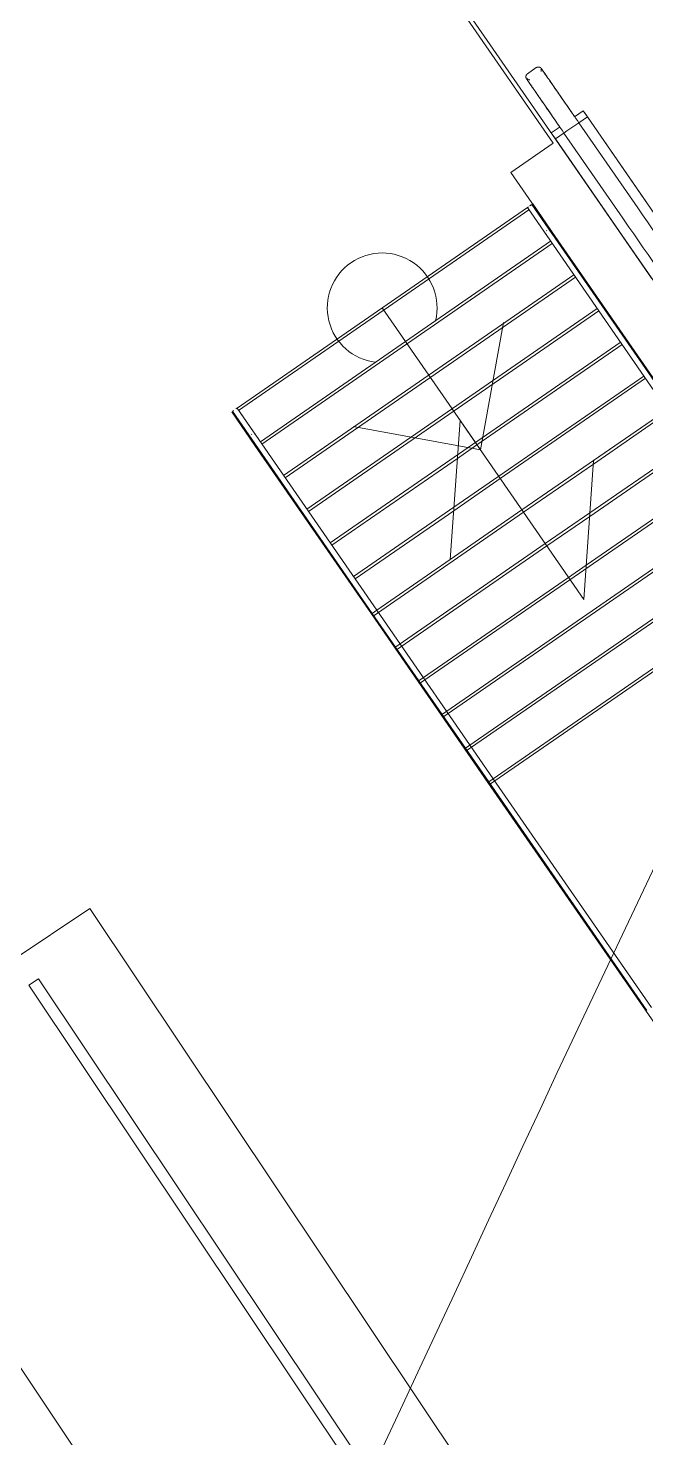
# Model space of a CAD drawing. Header units: metres. Extents: x 286532 to 329498, y 7396783 to 7466136.
# Drawn here: x 325788.35 to 325792.57, y 7397719.34 to 7397728.97 of the extents above; entities that cross this region are included whole.
import ezdxf

# ---------------------------------------------------------------- set-up
doc = ezdxf.new("R2010")
doc.units = ezdxf.units.M
doc.header["$LTSCALE"] = 10
doc.layers.get('0').update_dxf_attribs({"color": 255})
doc.layers.add('_  ARQ-AUX-001', color=1, linetype='Continuous', lineweight=5)
doc.layers.add('_AUXILIAR', color=7, linetype='Continuous', lineweight=30)

# ---------------------------------------------------------------- blocks, each defined once
blk = doc.blocks.new('ESTACAODRONE')
at = {"layer": '_  ARQ-AUX-001'}
for p, q in [((178.3739826821591, -100.9389793883382), (177.7193767125468, -99.9708792222115)), ((177.7780661555742, -100.111233205417), (178.3774179449615, -100.9976176776177)), ((178.2680681745772, -100.4792083035113), (178.2071018198629, -100.5204322812958)), ((178.5248514335216, -100.8186168826351), (178.5854078505435, -100.7776700948255)), ((178.5854078505435, -100.7776700948255), (178.6134149435056, -100.8190899299751)), ((178.5943362051548, -100.7899816537802), (179.0096011866918, -101.4041191903668)), ((178.3658827242509, -100.9261076875242), (178.4264890725183, -100.8851271374113)), ((178.5341355577164, -100.8726967374322), (178.4731692030021, -100.9139207152166)), ((178.4731692030021, -100.9139207152166), (178.5341355577164, -100.8726967374322)), ((178.554786140641, -100.8587333116098), (178.5341355577164, -100.8726967374322)), ((178.5341355577166, -100.8726967374321), (178.554786140641, -100.8587333116098)), ((178.9513529766222, -101.4452180636829), (178.554786140641, -100.8587333116097)), ((178.6134149435056, -100.8190899299751), (178.5551873698953, -100.8584620100707)), ((178.5551873698953, -100.8584620100707), (178.6134149435056, -100.8190899299751)), ((179.0629653944325, -101.4839324251977), (178.6134149435056, -100.8190899299751)), ((178.3774179449615, -100.9976176776177), (178.0874790989295, -101.1936673283417)), ((178.3658827242509, -100.9261076875242), (178.3938898172129, -100.9675275226738)), ((179.0408315655855, -101.9251856632502), (178.3739826821591, -100.9389793883382)), ((178.4531919015917, -100.9274288843271), (178.3938898172129, -100.9675275226738)), ((178.3938898172129, -100.9675275226738), (178.4531919015917, -100.9274288843271)), ((178.3938898172129, -100.9675275226738), (178.8434402681398, -101.6323700178964)), ((178.4731692030021, -100.9139207152166), (178.4524871787031, -100.9279054009377)), ((178.4524871787031, -100.9279054009377), (178.4731692030021, -100.9139207152166)), ((178.4524871787031, -100.9279054009376), (178.8490540146843, -101.5143901530109)), ((178.0874790989295, -101.1936673283417), (179.728694746504, -103.6208696681058)), ((178.1970607731491, -101.4350831340998), (176.1997134829289, -102.7856411701068)), ((178.2077314757043, -101.4508640905842), (176.2103841850767, -102.8014221275225)), ((178.1970607732967, -101.4350831332658), (179.1380990968206, -102.826789594291)), ((178.1970607732966, -101.4350831332657), (178.3322266419686, -101.6349806380096)), ((178.2052295978391, -101.4295595712447), (178.1991750206643, -101.4336535302179)), ((178.2128417304886, -101.4244124308473), (178.2159921077053, -101.4222822218)), ((178.2265084403129, -101.4151713314766), (178.2159730196565, -101.4222951286779)), ((178.2286226876806, -101.4137417284287), (179.1696610112046, -102.8054481894539)), ((178.3637885563525, -101.6136392331726), (178.2286226876806, -101.4137417284286)), ((178.2338830066728, -101.4101848276332), (178.390722727112, -101.6421359051019)), ((178.3539004939958, -101.6670342097059), (176.3565532033099, -103.0175922466442)), ((178.3254814845263, -101.5945508815337), (178.3287806029346, -101.5923200972821)), ((178.390722727112, -101.6421359051019), (178.5475624480168, -101.8740869816393)), ((178.8434402681398, -101.6323700178964), (179.1975902107119, -102.1561242061463)), ((178.3645711962017, -101.6828151671216), (176.3672239055159, -103.0333732049912)), ((178.5107402144349, -101.8989852871746), (176.5133929238073, -103.2495433241129)), ((178.5214109170483, -101.914766243659), (176.5240636263625, -103.2653242805973)), ((178.5475624480168, -101.8740869816393), (178.704402168456, -102.1060380581766)), ((178.6675799349323, -102.130936363712), (176.6702326442464, -103.4814944006503)), ((178.6782506374875, -102.1467173211277), (176.6809033468598, -103.497275358066)), ((177.1983871280099, -102.1103621516377), (177.3552268484491, -102.3423132291064)), ((178.704402168456, -102.1060380581766), (178.8612418888952, -102.3379891356453)), ((177.8593545219628, -103.0878702607006), (178.0270137992338, -102.2200336595997)), ((177.3552268484491, -102.3423132291064), (177.5120665693539, -102.5742643047124)), ((178.8612418888952, -102.3379891356453), (179.0180816097418, -102.5699402112514)), ((178.8221850676928, -102.3643984152004), (176.827072365093, -103.7134454771876)), ((178.8350903579849, -102.378668397665), (177.8364167128457, -103.0539474161342)), ((177.5120665693539, -102.5742643047124), (177.6689062897931, -102.8062153821811)), ((178.9812593762181, -102.594838517718), (177.9825857311371, -103.2701175352558)), ((178.9919300787733, -102.6106194742024), (177.9932564332848, -103.2858984936029)), ((176.162891249347, -102.8105394756421), (176.3197309698444, -103.0424905531108)), ((176.1681515683307, -102.8069825749175), (177.1091898918546, -104.1986890359426)), ((176.1681515683306, -102.8069825749174), (176.3033174370027, -103.0068800796616)), ((176.1763203928731, -102.8014590128964), (176.1702658156983, -102.8055529718696)), ((176.1975992353468, -102.7870707731283), (176.1915446581721, -102.7911647321015)), ((176.1997134827146, -102.7856411700804), (177.1407518062385, -104.1773476311056)), ((176.3348793513866, -102.9855386748245), (176.1997134827145, -102.7856411700804)), ((177.6689062897931, -102.8062153821811), (177.8257460102323, -103.0381664596498)), ((179.1380990966572, -102.8267895942554), (178.139425451518, -103.5020686127245)), ((179.1855920328526, -102.8176722452044), (178.630626300408, -103.1929266816005)), ((178.6325803638319, -103.1686091618612), (179.1380990966572, -102.8267895942554)), ((177.8593545219628, -103.0878702607006), (176.9915179205709, -102.9202109836042)), ((177.6462705393205, -103.8355280635878), (177.7226011381135, -102.8856249731034)), ((177.7226011381135, -102.8856249731034), (178.5562497646315, -104.118512253277)), ((176.2965722795604, -102.9664503231857), (176.2998713979688, -102.9642195389341)), ((176.3197309698444, -103.0424905531108), (176.4765706902253, -103.2744416296482)), ((177.8364167128457, -103.0539474161342), (177.7017587575829, -103.1449998766184)), ((177.8257460102323, -103.0381664596498), (177.8593545219628, -103.0878702607006)), ((179.3424317532335, -103.0496233226731), (178.6019051593612, -103.5503495354205)), ((179.3317610506783, -103.0338423661888), (178.6038592227851, -103.5260320156813)), ((177.7017587575829, -103.1449998766184), (176.837743067299, -103.7292264346033)), ((178.630626300408, -103.1929266816005), (178.150096153724, -103.5178495701402)), ((178.5562497646315, -104.118512253277), (178.6325803638319, -103.1686091618612)), ((176.4765706902253, -103.2744416296482), (176.6334104111302, -103.5063927061856)), ((179.4992714737309, -103.2815744001418), (177.4282797163469, -104.6819290472195)), ((177.9932564332848, -103.2858984936029), (177.6730376169435, -103.5024227285758)), ((177.9825857311371, -103.2701175352558), (177.6749916803674, -103.4781052097678)), ((179.4886007715249, -103.2657934417948), (178.5751380821457, -103.88345486857)), ((177.6749916803674, -103.4781052097678), (176.9839120855904, -103.9453965546563)), ((177.6730376169435, -103.5024227285758), (176.9945827881456, -103.9611775111407)), ((179.6454404920223, -103.4977445192635), (177.5744487346383, -104.8980991672724)), ((178.139425451518, -103.5020686127245), (177.6462705393205, -103.8355280635878)), ((176.6334104111302, -103.5063927061856), (176.7902501315693, -103.7383437836543)), ((178.150096153724, -103.5178495701402), (177.1146002750611, -104.2180268941447)), ((179.6561111945775, -103.5135254757479), (177.5851194368443, -104.9138801246881)), ((178.6038592227851, -103.5260320156813), (178.2962651720154, -103.7340196901932)), ((178.6019051593612, -103.5503495354205), (178.3069358746288, -103.7498006466776)), ((176.7902501315693, -103.7383437836543), (176.9470898520085, -103.9702948601916)), ((178.2962651720154, -103.7340196901932), (177.2607692933525, -104.4341970132664)), ((178.3069358746288, -103.7498006466776), (177.2714399959659, -104.4499779706821)), ((179.8022802124033, -103.7296955967322), (177.7312884551357, -105.1300502438098)), ((179.8129509150167, -103.7454765532166), (177.7419591577491, -105.1458312012255)), ((177.1407518060296, -104.1773476311937), (177.6462705393205, -103.8355280635878)), ((177.6462705393205, -103.8355280635878), (177.1407518060296, -104.1773476311937)), ((178.5751380821457, -103.88345486857), (178.4531048929202, -103.9659707657993)), ((176.9470898520085, -103.9702948601916), (177.1039295729133, -104.202245936729)), ((178.4531048929202, -103.9659707657993), (177.4176090137917, -104.6661480907351)), ((179.9591199333081, -103.9616466723382), (177.8881281755748, -105.3620013212785)), ((179.9697906355141, -103.9774276306853), (177.89879887813, -105.3777822777629)), ((177.1091898918546, -104.1986890359426), (177.1407518062385, -104.1773476311056)), ((177.1407518062385, -104.1773476311056), (177.9249504091752, -105.3371030152932)), ((177.1039295729133, -104.202245936729), (177.8881281755748, -105.3620013212785)), ((177.1091898918546, -104.1986890359426), (177.8933884947912, -105.3584444201303)), ((177.8881281755748, -105.3620013212785), (179.1099608802469, -107.1689760498703)), ((177.8933884947912, -105.3584444201303), (178.9583814788772, -106.933468072035)), ((177.9249504091752, -105.3371030152932), (178.9899433932611, -106.912126667198)), ((174.6247901100194, -106.5473265934089), (175.1594567280449, -106.1977596505079)), ((179.2326728820314, -112.4277901203958), (175.1594567280449, -106.1977596505079)), ((174.8029449820288, -106.6736241847533), (174.7359861068847, -106.717402136275)), ((178.6537691422848, -112.5635035689092), (174.8029449820288, -106.6736241847533)), ((174.7359861068847, -106.717402136275), (178.5868102671407, -112.607281520431)), ((173.6096967126359, -107.7358314534649), (175.9167479156167, -111.2644681381062))]:
    blk.add_line(p, q, dxfattribs=at)
for points in [[(178.2680681745772, -100.4792083035113), (178.2689072452663, -100.4786668836064), (178.2697672958099, -100.4781594506578), (178.2706469503105, -100.4776868164501), (178.2715448015087, -100.4772497370971), (178.2724594130339, -100.4768489118326), (178.273389321703, -100.4764849818915), (178.2743330398603, -100.4761585294841), (178.2752890577582, -100.4758700768645), (178.2762558459719, -100.4756200854954), (178.2772318578466, -100.4754089553098), (178.2782155319714, -100.4752370240709), (178.2792052946776, -100.4751045668319), (178.280199562556, -100.4750117954961), (178.2811967449902, -100.4749588584781), (178.2821952467008, -100.4749458404656), (178.2831934702982, -100.4749727622846), (178.2841898188376, -100.4750395808662), (178.2851826983739, -100.4751461893147), (178.2861705205115, -100.4752924170794), (178.2871517049458, -100.4754780302271), (178.2881246819911, -100.4757027318163), (178.2890878950916, -100.4759661623724), (178.2900398033118, -100.4762679004627), (178.2909788838016, -100.4766074633707), (178.2919036342325, -100.4769843078681), (178.2928125752012, -100.4773978310841), (178.2937042525961, -100.4778473714698), (178.2945772399233, -100.4783322098565), (178.2954301405896, -100.4788515706061), (178.2962615901357, -100.4794046228523), (178.2970702584198, -100.4799904818295), (178.2978548517451, -100.4806082102882), (178.2986141149296, -100.4812568199948), (178.2993468333142, -100.4819352733119), (178.3000518347059, -100.4826424848592), (178.3007279912528, -100.4833773232489), (178.3013742212486, -100.4841386128963), (178.3019894908631, -100.4849251359005), (178.3025728157964, -100.4857356339924), (178.3027034270629, -100.4859268780888)], [(178.3013358296815, -100.5049719186053), (178.3015227404191, -100.5041954997886), (178.3016784531765, -100.5034122275882), (178.3018027188465, -100.5026233550725), (178.3018953386306, -100.5018301442692), (178.3019561643568, -100.5010338641465), (178.301985098717, -100.5002357885827), (178.3019820954224, -100.4994371943284), (178.3019471592775, -100.4986393589641), (178.3018803461729, -100.4978435588561), (178.3017817629951, -100.4970510671149), (178.3016515674563, -100.4962631515582), (178.3014899678416, -100.4954810726828), (178.3012972226757, -100.4947060816482), (178.3010736403101, -100.4939394182745), (178.3008195784285, -100.4931823090597), (178.300535443476, -100.492435965217), (178.3002216900078, -100.4917015807374), (178.2998788199625, -100.4909803304792), (178.299507381859, -100.4902733682892), (178.2991079699192, -100.489581825156), (178.2986812231169, -100.4889068074011), (178.298561443548, -100.4887275873851)], [(178.554786140641, -100.8587333116097), (178.5447055207651, -100.8438250305527), (178.5346410277305, -100.8289405995651), (178.5246087625792, -100.8141038305614), (178.5146247747953, -100.7993384592069), (178.5047050366294, -100.784668106946), (178.4948654175466, -100.7701162432128), (178.4851216588383, -100.7557061478851), (178.47548934844, -100.7414608740415), (178.4659838959934, -100.7274032110811), (178.4566205081948, -100.713555648266), (178.4474141644671, -100.6999403387426), (178.4383795929967, -100.6865790641019), (178.4295312471703, -100.6734931995328), (178.4208832824539, -100.6607036796273), (178.4124495337462, -100.6482309648889), (178.4042434932459, -100.6360950090004), (178.3962782888674, -100.6243152269025), (178.3885666632386, -100.6129104637337), (178.3811209533154, -100.601898964682), (178.3739530706453, -100.591298345797), (178.3670744823115, -100.5811255658075), (178.360496192588, -100.5713968989915), (178.3542287253352, -100.5621279091405), (178.3482821071634, -100.553333424661), (178.3426658513934, -100.5450275148522), (178.3373889428363, -100.5372234673978), (178.3324598234201, -100.529933767109), (178.3278863786843, -100.5231700759513), (178.323675925165, -100.5169432143877), (178.3198351986896, -100.5112631440682), (178.3163703436011, -100.5061389518938), (178.3132869029285, -100.5015788354788), (178.3105898095191, -100.4975900900368), (178.3082833781471, -100.4941790967095), (178.3063712986108, -100.4913513123586), (178.3048566298292, -100.4891112608359), (178.3037417949496, -100.4874625257459), (178.3030285774697, -100.4864077447131), (178.3027181183855, -100.4859486051621), (178.3027034270629, -100.4859268780888)], [(178.3027034270629, -100.4859268780888), (178.3029050663464, -100.4862250834717), (178.303509661617, -100.4871192225555), (178.3045162456512, -100.4886078649083), (178.3059232081293, -100.4906886290199), (178.3077282982116, -100.4933581861117), (178.3099286281389, -100.4966122654617), (178.3125206778527, -100.5004456612372), (178.3155003006263, -100.5048522408227), (178.3188627296992, -100.5098249546308), (178.3226025859018, -100.5153558473803), (178.3267138862622, -100.5214360708226), (178.3311900535768, -100.5280558978972), (178.3360239269327, -100.5352047382931), (178.3412077731638, -100.5428711553905), (178.3467332992219, -100.5510428845574), (178.3525916654441, -100.5597068527706), (178.358773499694, -100.568849199529), (178.3652689123556, -100.5784552990281), (178.3720675121543, -100.5885097835579), (178.3791584227807, -100.5989965680879), (178.3865303002904, -100.609898876), (178.3941713512521, -100.6211992659273), (178.402069351614, -100.6328796596564), (178.4102116662606, -100.6449213710491), (178.4185852692253, -100.6573051359359), (178.4271767645295, -100.6700111429347), (178.4359724076137, -100.6830190651448), (178.4449581273252, -100.6963080926656), (178.4541195484292, -100.7098569658878), (178.4634420146065, -100.7236440095046), (178.4729106118996, -100.7376471671872), (178.4825101925729, -100.7518440368706), (178.492225399345, -100.7662119065917), (178.5020406899577, -100.780727790824), (178.5119403620396, -100.7953684672493), (178.5219085782274, -100.8101105139084), (178.526779047679, -100.8173134764601)], [(178.2004044812849, -100.5550989913158), (178.1998617864276, -100.5542607446775), (178.1993530465933, -100.5534014665411), (178.198879075657, -100.5525225315683), (178.1984406318714, -100.5516253458675), (178.1980384166528, -100.5507113447446), (178.1976730734598, -100.5497819904063), (178.1973451867637, -100.5488387696213), (178.1970552811131, -100.5478831913416), (178.1968038202953, -100.5469167842887), (178.1965912065939, -100.5459410945077), (178.1964177801455, -100.5449576828941), (178.1962838183954, -100.5439681226967), (178.1961895356539, -100.5429739970007), (178.1961350827532, -100.5419768961951), (178.1961205468064, -100.5409784154287), (178.1961459510677, -100.5399801520574), (178.196211254896, -100.5389837030899), (178.1963163538189, -100.537990662632), (178.1964610797006, -100.5370026193364), (178.1966452010106, -100.5360211538617), (178.1968684231941, -100.5350478363433), (178.197130389143, -100.5340842238816), (178.197430679768, -100.5331318580509), (178.197768814668, -100.5321922624336), (178.1981442528992, -100.531266940182), (178.1985563938407, -100.5303573716144), (178.1990045781548, -100.5294650118465), (178.1994880888421, -100.5285912884634), (178.2000061523889, -100.5277375992365), (178.2005579400039, -100.5269053098861), (178.2011425689446, -100.5260957518978), (178.2017591039295, -100.5253102203916), (178.202406558634, -100.5245499720503), (178.2030838972688, -100.5238162231092), (178.2037900362367, -100.5231101474101), (178.2045238458657, -100.5224328745233), (178.205284152217, -100.5217854879411), (178.2060697389628, -100.5211690233439), (178.2068793493318, -100.5205844669434), (178.2071018198629, -100.5204322812958)], [(178.4223098025757, -100.8832759227502), (178.4123258154318, -100.8685105523423), (178.4024060779019, -100.8538402010218), (178.3925664594499, -100.8392883382215), (178.3828227013662, -100.8248782438176), (178.3731903915854, -100.8106329708872), (178.3636849397481, -100.796575308828), (178.3543215525497, -100.7827277469006), (178.3451152094123, -100.76911243825), (178.336080638521, -100.7557511644658), (178.3272322932619, -100.7426653007356), (178.3185843290998, -100.72987578165), (178.3101505809327, -100.7174030677111), (178.3019445409586, -100.7052671126007), (178.2939793370907, -100.693487331258), (178.2862677119563, -100.6820825688202), (178.2788220025103, -100.6710710704744), (178.2716541202997, -100.660470452269), (178.2647755324069, -100.6502976729316), (178.2581972431051, -100.6405690067393), (178.251929776254, -100.6313000174825), (178.2459831584635, -100.6225055335668), (178.2403669030535, -100.6141996242904), (178.2350899948347, -100.6063955773363), (178.2301608757345, -100.5991058775149), (178.2255874312919, -100.5923421867907), (178.2213769780425, -100.5861153256263), (178.2175362518133, -100.5804352556709), (178.2140713969469, -100.5753110638251), (178.210987956472, -100.5707509477024), (178.2082908632355, -100.5667622025161), (178.2059844320114, -100.5633512094074), (178.2040723525976, -100.5605234252378), (178.2025576839132, -100.5582833738587), (178.201442849105, -100.5566346388744), (178.2007296316708, -100.5555798579092), (178.2004191726066, -100.5551207183877), (178.2004044812849, -100.5550989913158)], [(178.2004044812849, -100.5550989913158), (178.2006061205555, -100.5553971966796), (178.2012107157873, -100.556291335706), (178.202217299757, -100.5577799779634), (178.203624262145, -100.5598607419416), (178.2054293521115, -100.5625302988623), (178.2076296818977, -100.5657843780037), (178.2102217314453, -100.5696177735335), (178.213201354028, -100.5740243528364), (178.2165637828853, -100.5789970663258), (178.2203036388482, -100.5845279587207), (178.224414938945, -100.5906081817732), (178.2288911059727, -100.5972280084235), (178.2337249790187, -100.604376848361), (178.2389088249175, -100.612043264967), (178.2444343506214, -100.6202149936101), (178.250292716468, -100.6288789612679), (178.2564745503216, -100.6380213074402), (178.2629699625668, -100.6476274063235), (178.2697685619297, -100.6576818902087), (178.2768594721015, -100.6681686740665), (178.2842313491387, -100.6790709812797), (178.2918723996104, -100.6903713704825), (178.2997703994661, -100.7020517634629), (178.3079127135907, -100.7140934740836), (178.3162863160186, -100.7264772381765), (178.3248778107721, -100.7391832443608), (178.3336734532925, -100.7521911657371), (178.3426591724279, -100.7654801924059), (178.3518205929447, -100.7790290647596), (178.3611430585242, -100.7928161074925), (178.3706116552104, -100.8068192642775), (178.3802112352682, -100.8210161330508), (178.3899264414175, -100.8353840018508), (178.399741731401, -100.8498998851526), (178.4096414028483, -100.8645405606393), (178.4196096183971, -100.8792826063534), (178.4296304310288, -100.8941024381665), (178.439687809581, -100.9089763475091), (178.4497656643933, -100.9238805392992), (178.4524871787031, -100.9279054009376)], [(178.2045464615635, -100.5522982772333), (178.2050069316028, -100.5529507564635), (178.2054931255251, -100.5535842998895), (178.2060042655239, -100.5541978939772), (178.2065395338842, -100.5547905571068), (178.207098074291, -100.5553613411438), (178.2076789931985, -100.5559093329554), (178.2082813612606, -100.5564336558717), (178.2089042148168, -100.5569334710879), (178.2095465574344, -100.5574079790062), (178.210207361502, -100.5578564205151), (178.2108855698742, -100.5582780782041), (178.2115800975623, -100.5586722775105), (178.2122898334702, -100.5590383877998)], [(178.2168025663689, -100.5606156384636), (178.2175858385693, -100.560771351221), (178.218374711085, -100.560895616891), (178.2191679218883, -100.5609882366751), (178.219964202011, -100.5610490624014), (178.2207622775748, -100.5610779967616), (178.2215608718291, -100.5610749934669), (178.2223587071934, -100.5610400573221)], [(178.9513529766222, -101.4452180636829), (178.9837197882484, -101.4930855093935), (179.0160348198804, -101.5408763774021), (179.0482463743613, -101.5885142125148), (179.0803029200753, -101.6359228043576), (179.1121531733876, -101.6830263092967), (179.1437461806874, -101.7297493717727), (179.1750313999023, -101.7760172448524), (179.2059587813555, -101.8217559098091), (179.2364788478341, -101.8668921945357), (179.2665427737424, -101.9113538906052), (179.2961024632122, -101.9550698687888), (179.3251106270461, -101.9979701928468), (179.3535208583701, -102.0399862314121), (179.3812877068744, -102.0810507677863), (179.408366751525, -102.1210981074711), (179.415597777046, -102.1317921086461)], [(179.313298824377, -102.2009642116819), (179.2864141376061, -102.1612043088741), (179.258829767937, -102.1204096413965), (179.2305898444768, -102.0786454720148), (179.201739545079, -102.0359786144907), (179.172325024068, -101.9924773266945), (179.1423933384029, -101.9482112014069), (179.1119923723956, -101.9032510549855), (179.0811707611064, -101.8576688140734), (179.0499778125386, -101.8115374005326), (179.0184634287556, -101.7649306147837), (178.9866780260489, -101.7179230177417), (178.9546724542822, -101.6705898115343), (178.9224979155429, -101.6230067191939), (178.8902058822294, -101.5752498635181), (178.8578480147065, -101.5273956452881), (178.8490540146843, -101.5143901530109)]]:
    blk.add_lwpolyline(points, dxfattribs=at)
for radius, start, end in [(0.375000000000003, 345.7337126946509, 124.0656088111129), (0.3750000000000016, 124.0656088111129, 262.3975049666893)]:
    blk.add_arc((177.1983871280099, -102.1103621516377), radius, start, end, dxfattribs=at)

msp = doc.modelspace()

# ---------------------------------------------------------------- hatches: boundary and pattern name
at = {"true_color": 0xc7c8ca, "transparency": 33554585}
h = msp.add_hatch(color=9, dxfattribs=at)
h.dxf.hatch_style = 1
edge = h.paths.add_edge_path(flags=17)
edge.add_line((325790.0735226213, 7397734.67766016), (325785.9323927848, 7397725.912165756))
edge.add_line((325785.9323927848, 7397725.912165756), (325782.7093856977, 7397727.434828392))
edge.add_arc((324589.4594356383, 7398283.744209212), 1316.558229059866, 334.2857714977699, 335.00442574012794, ccw=False)
edge.add_arc((325750.6665302786, 7397737.449563266), 35.29088016209248, 298.575962046057, 315.0391196846224, ccw=False)
edge.add_arc((325664.99061547, 7397898.480900479), 217.6941062931954, 294.35071983205427, 298.1059257641456, ccw=False)
edge.add_arc((325750.4188590042, 7397711.129368519), 11.7999999991149, 244.6772000939087, 291.53597668745437, ccw=False)
edge.add_line((325745.3717913929, 7397700.463201987), (325626.6594274847, 7397756.516840334))
edge.add_arc((325641.4665205635, 7397780.805911992), 28.4465992244239, 197.5252087172678, 238.63269810949652, ccw=False)
edge.add_line((325614.34028289, 7397772.23991893), (325596.3608602486, 7397822.673452049))
edge.add_line((325596.3608602486, 7397822.673452049), (325593.7456826678, 7397821.736449908))
edge.add_line((325593.7456826678, 7397821.736449908), (325590.5952728076, 7397830.529259314))
edge.add_line((325590.5952728076, 7397830.529259314), (325583.0624359138, 7397827.835494601))
edge.add_line((325583.0624359138, 7397827.835494601), (325598.2871906696, 7397780.984911129))
edge.add_arc((325581.6313068647, 7397777.612337251), 16.99390243241983, -27.409305437614705, 11.446794621133222, ccw=False)
edge.add_line((325596.7174845528, 7397769.789296752), (325590.0917240955, 7397755.764605783))
edge.add_arc((325564.4797332849, 7397765.980487031), 27.57423259051533, 298.0711945504558, 338.2543751509229, ccw=False)
edge.add_line((325577.4552939346, 7397741.649989116), (325549.6415609795, 7397730.903622619))
edge.add_line((325549.6415609795, 7397730.903622619), (325552.3333787889, 7397723.352886127))
edge.add_line((325552.3333787889, 7397723.352886127), (325559.0661430414, 7397725.765194402))
edge.add_line((325559.0661430414, 7397725.765194402), (325560.083847941, 7397722.910461255))
edge.add_line((325560.083847941, 7397722.910461255), (325575.9089333582, 7397728.580492622))
edge.add_line((325575.9089333582, 7397728.580492622), (325592.0058937733, 7397734.347935139))
edge.add_arc((325596.4361216662, 7397717.202531068), 17.70852337038531, 63.714828337742006, 104.4878615349169, ccw=False)
edge.add_line((325604.2781493216, 7397733.080012046), (325751.2731117486, 7397663.679344781))
edge.add_arc((325737.0236401027, 7397635.13802675), 31.90069399144977, 40.33374494317138, 63.4689852969027, ccw=False)
edge.add_line((325761.3411328419, 7397655.785395202), (325777.4526656764, 7397632.455911997))
edge.add_line((325777.4526656764, 7397632.455911997), (325786.458569375, 7397638.675463107))
edge.add_line((325786.458569375, 7397638.675463107), (325772.0375623168, 7397659.428200791))
edge.add_arc((325786.1900989813, 7397669.262750535), 17.2340553184531, 162.6633486420313, 214.7953058882391, ccw=False)
edge.add_arc((326382.6716017837, 7397402.318218326), 670.6071444763546, 154.2606965419587, 156.0636244513231, ccw=False)
edge.add_arc((328387.6302165384, 7396464.678045448), 2883.946189031026, 154.5114808855951, 154.7792504945086, ccw=False)
edge.add_arc((324538.1433844751, 7398302.985549253), 1381.958187364982, 334.3938467270593, 335.1320574766111)
edge.add_line((325791.9656423118, 7397721.833093027), (325796.5813537847, 7397731.603130355))
edge.add_line((325796.5813537847, 7397731.603130355), (325790.0735226213, 7397734.67766016))
edge = h.paths.add_edge_path(flags=17)
edge.add_line((325790.0735226213, 7397734.67766016), (325785.9323927848, 7397725.912165756))
edge.add_line((325796.5813537847, 7397731.603130355), (325790.0735226213, 7397734.67766016))
edge.add_line((325791.9656423118, 7397721.833093027), (325796.5813537847, 7397731.603130355))
edge.add_arc((324538.1433844751, 7398302.985549253), 1381.958187364982, 334.3938467270593, 335.1320574766111)
edge.add_arc((328387.6302165384, 7396464.678045448), 2883.946189031025, 154.5114808855951, 154.7792504945086)
edge.add_arc((326382.6716017837, 7397402.318218326), 670.6071444763506, 154.2606965419587, 156.0636244513231)
edge.add_arc((325786.1900989816, 7397669.262750535), 17.23405531876808, 162.6633486416853, 214.7953058875765)
edge.add_line((325786.458569375, 7397638.675463107), (325772.0375623168, 7397659.428200791))
edge.add_line((325777.4526656764, 7397632.455911997), (325786.458569375, 7397638.675463107))
edge.add_line((325761.3411328419, 7397655.785395202), (325777.4526656764, 7397632.455911997))
edge.add_arc((325737.0236401025, 7397635.138026749), 31.90069399232835, 40.33374494397282, 63.46898529746282)
edge.add_line((325604.2781493216, 7397733.080012046), (325751.2731117486, 7397663.679344781))
edge.add_arc((325596.4361216662, 7397717.202531069), 17.70852336954732, 63.7148283364076, 104.4878615356707)
edge.add_line((325575.9089333582, 7397728.580492622), (325592.0058937733, 7397734.347935139))
edge.add_line((325560.083847941, 7397722.910461255), (325575.9089333582, 7397728.580492622))
edge.add_line((325559.0661430414, 7397725.765194402), (325560.083847941, 7397722.910461255))
edge.add_line((325552.3333787889, 7397723.352886127), (325559.0661430414, 7397725.765194402))
edge.add_line((325549.6415609795, 7397730.903622619), (325552.3333787889, 7397723.352886127))
edge.add_line((325577.4552939346, 7397741.649989116), (325549.6415609795, 7397730.903622619))
edge.add_arc((325564.479733285, 7397765.980487031), 27.57423259049679, 298.0711945498155, 338.2543751508781)
edge.add_line((325596.7174845528, 7397769.789296752), (325590.0917240955, 7397755.764605783))
edge.add_arc((325581.6313068647, 7397777.612337251), 16.99390243246559, 332.590694562024, 371.4467946210942)
edge.add_line((325583.0624359138, 7397827.835494601), (325598.2871906696, 7397780.984911129))
edge.add_line((325590.5952728076, 7397830.529259314), (325583.0624359138, 7397827.835494601))
edge.add_line((325593.7456826678, 7397821.736449908), (325590.5952728076, 7397830.529259314))
edge.add_line((325596.3608602486, 7397822.673452049), (325593.7456826678, 7397821.736449908))
edge.add_line((325614.34028289, 7397772.23991893), (325596.3608602486, 7397822.673452049))
edge.add_arc((325641.4665205634, 7397780.805911991), 28.44659922383428, 197.5252087157615, 238.6326981083199)
edge.add_line((325745.3717913929, 7397700.463201987), (325626.6594274847, 7397756.516840334))
edge.add_arc((325750.4188590042, 7397711.129368519), 11.79999999907486, 244.6772000939087, 291.5359766874544)
edge.add_arc((325664.99061547, 7397898.480900479), 217.6941062931951, 294.3507198320543, 298.1059257641456)
edge.add_arc((325750.6665302786, 7397737.449563266), 35.29088016209649, 298.575962046057, 315.0391196846224)
edge.add_arc((324589.4594356383, 7398283.744209212), 1316.558229059864, 334.2857714977699, 335.0044257401279)
edge.add_line((325785.9323927848, 7397725.912165756), (325782.7093856977, 7397727.434828392))
h.paths.add_polyline_path([(325796.5813537847, 7397731.603130355), (325790.0735226213, 7397734.67766016)], flags=0)

# ---------------------------------------------------------------- linework, layer by layer
at = {"layer": '_  ARQ-AUX-001'}
msp.add_lwpolyline([(325575.9089333582, 7397728.580492622), (325592.0058937733, 7397734.347935139, -0.1798069276664613), (325604.2781493216, 7397733.080012046), (325751.2731117486, 7397663.679344781, -0.1012908212873462), (325761.3411328419, 7397655.785395202), (325777.4526656764, 7397632.455911997), (325786.458569375, 7397638.675463107), (325772.0375623168, 7397659.428200791, -0.2314747326432924), (325769.7389802918, 7397674.39825018, -0.007866919333001331), (325778.6025473837, 7397693.547543325, -0.001168365859716438), (325784.3740926827, 7397705.727268821, 0.003221063178030193), (325791.9656423118, 7397721.833093027), (325796.5813537847, 7397731.603130355), (325790.0735226213, 7397734.67766016), (325796.5813537847, 7397731.603130355)], format="xyb", dxfattribs=at)

# ---------------------------------------------------------------- block references
at = {"layer": '_AUXILIAR', "rotation": 0.5795468206332073}
msp.add_blockref('ESTACAODRONE', (325612.5476227902, 7397827.373914379), dxfattribs=at)

doc.saveas('drawing.dxf')
